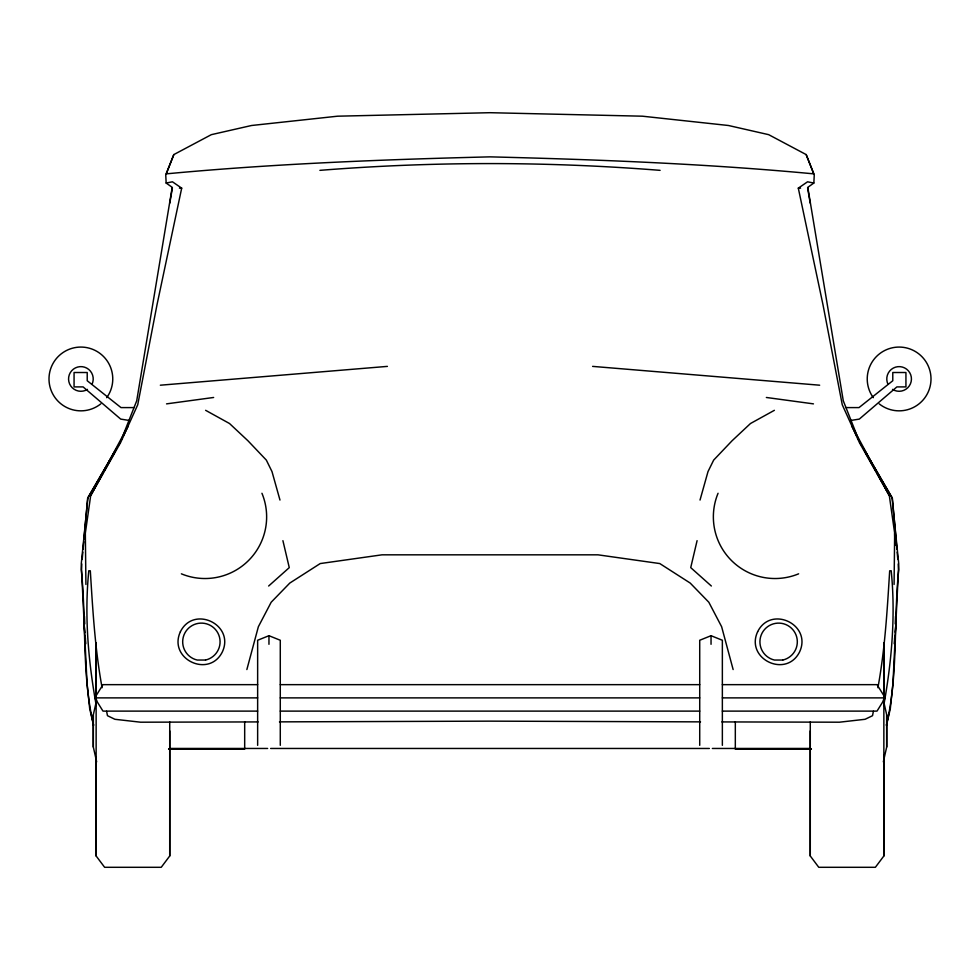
<?xml version="1.0" encoding="UTF-8"?>
<svg xmlns="http://www.w3.org/2000/svg" width="980" height="980" viewBox="0 0 980 980"><rect width="100%" height="100%" fill="white"/><g stroke="black" fill="none" stroke-linecap="round" stroke-linejoin="round"><path stroke-width="1.47" d="M96.653 761.827L93.308 746.981L93.308 714.824L96.653 699.99M169.724 730.909L169.724 855.981L161.235 867.3L104.627 867.3L96.138 855.981L96.138 761.472M883.862 755.36L883.862 855.981L875.373 867.3L818.766 867.3L810.276 855.981L810.276 730.909M883.862 855.981L883.862 642.917L883.862 700.345M883.348 761.827L886.692 746.981L886.692 714.824L883.348 699.99M894.079 584.46L894.667 533.23L894.875 545.272L894.667 533.23L889.289 495.415L851.718 425.639L856.692 435.88M894.618 639.168L894.74 636.118M895.242 623.917L895.561 616.298M807.606 187.462L813.841 183.052L814.245 175.138L806.173 154.583L768.675 134.664L728.471 125.501L642.39 116.191L490 112.7L337.61 116.191L251.529 125.501L211.325 134.664L173.828 154.583L166.159 173.864C273.359 163.77 382.114 159.556 490 156.861C597.886 159.556 706.641 163.77 813.841 173.864L806.173 154.583M81.793 563.917L81.267 569.797C86.62 621.308 81.548 674.375 93.566 725.053M82.185 559.494L82.835 552.132M83.104 549.18L83.753 541.818M84.011 538.878L87.612 498.416L117.024 447.529M894.201 643.725L894.936 635.53M895.23 632.198L895.855 625.24M172.064 188.148L136.71 400.82L121.324 439.702M877.909 687.715C885.001 649.103 887.243 609.928 889.681 570.813L891.2 570.764C895.72 615.71 891.714 661.157 883.752 705.502M169.797 203.13L172.345 188.197M873.388 711.272L872.531 715.694L865.071 719.295L839.407 722.199L721.893 721.917M173.828 154.583L165.755 175.138L166.159 183.052L172.443 181.802L181.692 188.148L157.008 304.743L137.727 404.789L120.601 442.58L90.711 495.415L85.334 533.23L85.922 584.46M697.086 540.666L690.729 567.628L711.358 586.016M246.862 669.561L258.365 626.722L271.178 602.235L289.798 583.063L320.215 563.561L382.016 554.827L597.984 554.827L659.785 563.561L690.202 583.063L708.822 602.235L721.635 626.722L733.138 669.561M700.026 500.057L708.001 471.601L713.661 460.11L732.072 440.755L750.484 423.519L774.384 410.314M886.435 725.053C898.452 674.375 893.38 621.308 898.734 569.797L898.207 563.917M886.435 725.372L890.306 708.712L892.964 683.317L898.734 563.794L892.082 497.644L862.817 447.468M123.309 435.88L128.282 425.639L90.711 495.415L103.182 472.936M103.941 471.576L114.293 452.944M117.184 447.468L87.918 497.644L81.267 563.794L87.036 683.317L89.695 708.712L93.566 725.372M118.592 444.932L120.16 442.335M257.642 711.113L102.986 711.113L94.742 697.883L102.986 684.653L257.642 684.653M722.358 684.653L877.014 684.653L885.259 697.883L877.014 711.113L722.358 711.113M268.643 586.016L289.272 567.628L282.914 540.666M876.867 473.034L889.289 495.415L859.399 442.58L842.273 404.789L822.992 304.743L798.308 188.148L807.557 181.802L813.841 183.052M280.28 745.327L280.28 640.259L268.961 635.702L257.642 640.259L257.642 745.327M722.358 745.327L722.358 640.259L711.039 635.702L699.72 640.259L699.72 745.327M850.738 420.469L859.301 419.097L896.896 386.904L905.937 386.904L905.937 372.51L892.78 372.51L892.78 380.742L859.007 407.594L845.85 407.594M166.539 403.87L213.64 397.476M160.34 385.201L387.394 366.385M319.897 170.349C433.099 161.333 546.901 161.333 660.104 170.349M258.108 721.917L140.593 722.199L114.93 719.295L107.469 715.694L106.612 711.272M279.471 721.868L490 721.145L700.529 721.868M179.426 188.148L181.692 188.148M798.308 188.148L800.574 188.148M134.15 407.594L120.993 407.594L87.22 380.742L87.22 372.51L74.064 372.51L74.064 386.904L83.104 386.904L120.699 419.097L129.262 420.469M280.28 684.653L699.72 684.653M94.742 697.883L257.642 697.883M280.28 697.883L699.72 697.883M722.358 697.883L885.259 697.883M280.28 711.113L699.72 711.113M169.54 748.451L267.65 748.463M270.651 748.463L709.348 748.463M712.35 748.463L810.448 748.451M169.025 748.842L241.754 748.842M738.246 748.842L810.975 748.842M168.597 749.136L244.682 749.136L244.682 721.77M811.403 749.136L735.319 749.136L735.319 721.77M592.606 366.385L819.66 385.201M766.36 397.476L813.461 403.87M172.394 187.462L166.159 183.052M205.616 410.314L229.516 423.519L247.928 440.755L266.339 460.11L271.999 471.601L279.974 500.057M859.84 442.335L861.408 444.932M862.976 447.529L892.388 498.416L895.99 538.878M865.708 452.944L876.059 471.576M858.676 439.702L843.29 400.82L807.937 188.148M807.655 188.197L810.203 203.13M96.248 705.502C88.286 661.157 84.28 615.71 88.8 570.764L90.319 570.813C92.757 609.928 94.999 649.103 102.092 687.715M896.247 541.818L896.896 549.18M897.166 552.132L897.815 559.494M84.145 625.24L84.807 632.59M85.064 635.53L85.799 643.725M84.439 616.298L84.758 623.917M85.26 636.118L85.383 639.168M886.692 714.824L886.692 746.981M810.276 721.917L810.276 855.981M711.039 635.702L711.039 644.301M268.961 635.702L268.961 644.301M169.724 721.917L169.724 855.981M96.138 704.926L96.138 642.917L96.138 855.981M93.308 714.824L93.308 746.981M798.627 573.827A61.654 61.654 0 0 1 718.058 493.271M261.942 493.271A61.654 61.654 0 0 1 181.374 573.827M87.465 389.391A12.336 12.336 0 0 1 68.87 381.71A12.336 12.336 0 0 1 82.259 366.692A12.336 12.336 0 0 1 91.998 384.307M100.769 403.882A31.887 31.887 0 0 1 49.907 386.524A31.887 31.887 0 0 1 87.036 347.667A31.887 31.887 0 0 1 106.698 397.672M888.003 384.307A12.336 12.336 0 0 1 897.741 366.692A12.336 12.336 0 0 1 911.13 381.71A12.336 12.336 0 0 1 892.535 389.391M873.303 397.672A31.887 31.887 0 0 1 892.964 347.667A31.887 31.887 0 0 1 930.094 386.524A31.887 31.887 0 0 1 879.232 403.882M180.406 631.708C167.727 658.879 209.01 678.76 222.35 651.908C235.029 624.726 193.746 604.844 180.406 631.708M757.65 631.708C744.971 658.879 786.254 678.76 799.594 651.908C812.273 624.726 770.99 604.844 757.65 631.708M205.543 660.042L197.213 660.042A18.706 18.706 0 0 1 185.931 631.267A18.706 18.706 0 0 1 216.825 631.267A18.706 18.706 0 0 1 205.543 660.042M782.787 660.042L774.457 660.042A18.706 18.706 0 0 1 763.175 631.267A18.706 18.706 0 0 1 794.07 631.267A18.706 18.706 0 0 1 782.787 660.042"/></g></svg>
